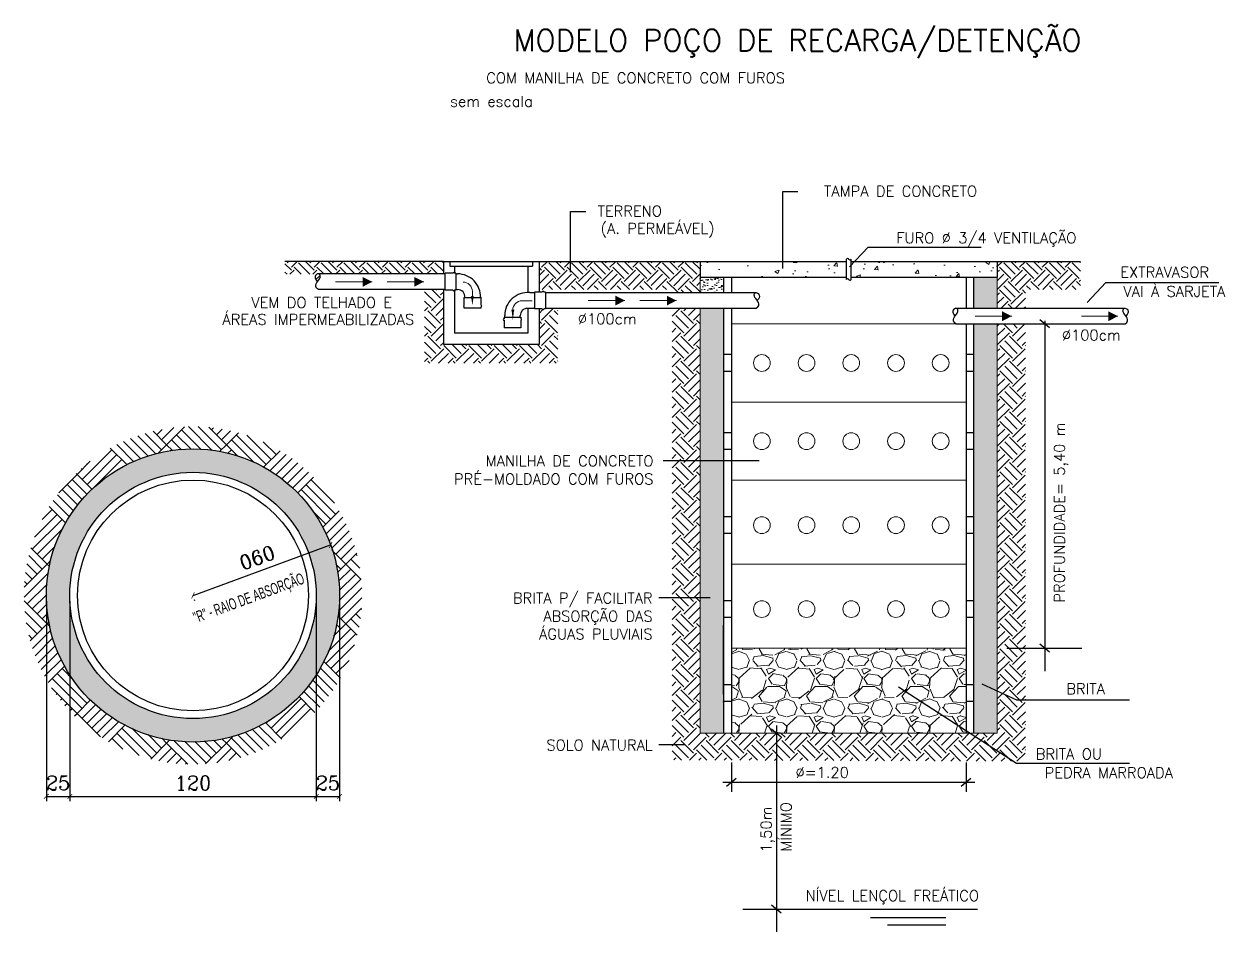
# Model space of a CAD drawing. Header units: millimetres. Extents: x 48 to 88.8, y 52.7 to 82.3.
# Drawn here: x 60.91 to 73.7, y 52.67 to 62.35 of the extents above; entities that cross this region are included whole.
import ezdxf
from ezdxf.enums import TextEntityAlignment as Align

# ---------------------------------------------------------------- set-up
doc = ezdxf.new("R2010")
doc.units = ezdxf.units.MM
doc.header["$LTSCALE"] = 0.5
doc.layers.add('AR-ALV-VIS-6', color=250, linetype='Continuous')
doc.layers.add('linhas finas', color=5, linetype='Continuous')
for name, color, linetype, lineweight in [('hachura', 253, 'Continuous', 13), ('linhas principais', 6, 'Continuous', 30), ('texto', 250, 'Continuous', 18)]:
    doc.layers.add(name, color=color, linetype=linetype, lineweight=lineweight)
doc.styles.add('ARIAL', font='arial.ttf')
doc.styles.add('COMPLEX', font='complex')
doc.styles.add('ROMANS', font='ROMANS.shx')
doc.dimstyles.new('1-50', dxfattribs={"dimtxt": 0.15, "dimasz": 0.05, "dimexe": 0.05, "dimexo": 0.06, "dimgap": 0.0675, "dimtad": 1, "dimdec": 0, "dimlfac": 100, "dimzin": 0, "dimdsep": 46, "dimtxsty": 'COMPLEX', "dimblk": 'ARCHTICK', "dimcen": 0.052, "dimclrd": 256, "dimclre": 256, "dimclrt": 7, "dimazin": 0, "dimtfac": 1, "dimtdec": 0, "dimtix": 1, "dimtofl": 0, "dimtmove": 0, "dimatfit": 1, "dimfxl": 0, "dimtolj": 1, "dimtzin": 0, "dimarcsym": 0})
pattern_1 = [(37.50000000000001, (0.9575275300172308, -17.58875041376965), (-0.002400046943976069, 0.07341198559940136), [0, -0.05791200000000001, 0, -0.06477, 0, -0.0619125]), (7.499999999999999, (0.9575275300172308, -17.58875041376965), (0.0674284924707004, 0.1075237650852531), [0, -0.03124200000000001, 0, -0.05219700000000001, 0, -0.0200025]), (327.5, (0.9106645300172005, -17.58875041376965), (0.1186488555362187, 0.0002155777017818643), [0, -0.01905, 0, -0.06858, 0, -0.089535]), (317.5, (0.9106645300172005, -17.58875041376965), (0.1145334678708446, 0.03343939848858245), [0, -0.009525, 0, -0.044958, 0, -0.051435])]
pattern_2 = [(45, (0.9575275300172308, -17.58875041376965), (1.387778780781446e-17, 0.2424669152688672), [0.17145, -0.17145]), (45, (0.9120649834045054, -17.54328786715681), (1.387778780781446e-17, 0.2424669152688672), [0.17145, -0.17145]), (45, (0.8666024367913252, -17.49782532054386), (1.387778780781446e-17, 0.2424669152688672), [0.17145, -0.17145]), (135, (0.8666024367913252, -17.46751695613526), (-0.2424669152688672, 1.387778780781446e-17), [0.17145, -0.17145]), (135, (0.9120649834045054, -17.42205440952231), (-0.2424669152688672, 1.387778780781446e-17), [0.17145, -0.17145]), (135, (0.9575275300172308, -17.37659186290947), (-0.2424669152688672, 1.387778780781446e-17), [0.17145, -0.17145])]
pattern_3 = [(45, (0.9575275300172308, -17.58875041376965), (0, 0.2694076836320746), [0.1905, -0.1905]), (45, (0.9070135893362732, -17.53823647308869), (0, 0.2694076836320746), [0.1905, -0.1905]), (45, (0.8564996486553156, -17.48772253240762), (0, 0.2694076836320746), [0.1905, -0.1905]), (135, (0.8564996486553156, -17.45404657195369), (-0.2694076836320746, 0), [0.1905, -0.1905]), (135, (0.9070135893362732, -17.40353263127262), (-0.2694076836320746, 0), [0.1905, -0.1905]), (135, (0.9575275300172308, -17.35301869059166), (-0.2694076836320746, 0), [0.1905, -0.1905])]

# ---------------------------------------------------------------- blocks, each defined once
blk = doc.blocks.new('_ArchTick')
at = {"color": 0, "linetype": 'ByBlock', "const_width": 0.15}
blk.add_lwpolyline([(-0.5, -0.5), (0.5, 0.5)], dxfattribs=at)
blk = doc.blocks.new('*D8')
at = {"layer": 'AR-ALV-VIS-6', "lineweight": -2, "ltscale": 2}
for p, q in [((61.14628239768543, 56.19908522205312), (61.14628239768543, 54.06727671859475)), ((61.39628239768543, 56.19908522205312), (61.39628239768543, 54.06727671859475)), ((61.14628239768543, 54.11727671859474), (61.39628239768543, 54.11727671859474))]:
    blk.add_line(p, q, dxfattribs=at)
at = {"layer": 'Defpoints', "color": 0, "ltscale": 2}
for p in [(61.14628239768543, 56.25908522205312), (61.39628239768543, 56.25908522205312), (61.39628239768543, 54.11727671859474)]:
    blk.add_point(p, dxfattribs=at)
at = {"layer": 'AR-ALV-VIS-6', "lineweight": -2, "ltscale": 2, "xscale": 0.05, "yscale": 0.05, "zscale": 0.05, "rotation": 180}
blk.add_blockref('_ArchTick', (61.14628239768543, 54.11727671859474), dxfattribs=at)
at = {"layer": 'AR-ALV-VIS-6', "lineweight": -2, "ltscale": 2, "xscale": 0.05, "yscale": 0.05, "zscale": 0.05}
blk.add_blockref('_ArchTick', (61.39628239768543, 54.11727671859474), dxfattribs=at)
at = {"layer": 'AR-ALV-VIS-6', "color": 7, "ltscale": 2, "insert": (61.27128239768543, 54.25977671859474), "char_height": 0.15, "attachment_point": 5, "style": 'COMPLEX'}
blk.add_mtext('\\A1;{\\C256;25}', dxfattribs=at)
blk = doc.blocks.new('*D9')
at = {"layer": 'AR-ALV-VIS-6', "lineweight": -2, "ltscale": 2}
for p, q in [((61.39628239768543, 56.19908522205312), (61.39628239768543, 54.06727671859475)), ((64.02128239676365, 56.19908522205312), (64.02128239676365, 54.06727671859475)), ((61.39628239768543, 54.11727671859474), (64.02128239676365, 54.11727671859474))]:
    blk.add_line(p, q, dxfattribs=at)
at = {"layer": 'Defpoints', "color": 0, "ltscale": 2}
for p in [(61.39628239768543, 56.25908522205312), (64.02128239676365, 56.25908522205312), (64.02128239676365, 54.11727671859474)]:
    blk.add_point(p, dxfattribs=at)
at = {"layer": 'AR-ALV-VIS-6', "lineweight": -2, "ltscale": 2, "xscale": 0.05, "yscale": 0.05, "zscale": 0.05, "rotation": 180}
blk.add_blockref('_ArchTick', (61.39628239768543, 54.11727671859474), dxfattribs=at)
at = {"layer": 'AR-ALV-VIS-6', "lineweight": -2, "ltscale": 2, "xscale": 0.05, "yscale": 0.05, "zscale": 0.05}
blk.add_blockref('_ArchTick', (64.02128239676365, 54.11727671859474), dxfattribs=at)
at = {"layer": 'AR-ALV-VIS-6', "color": 7, "ltscale": 2, "insert": (62.70878239722454, 54.25977671859474), "char_height": 0.15, "attachment_point": 5, "style": 'COMPLEX'}
blk.add_mtext('\\A1;{\\C256;120}', dxfattribs=at)
blk = doc.blocks.new('*D7')
at = {"layer": 'AR-ALV-VIS-6', "lineweight": -2, "ltscale": 2}
for p, q in [((64.02128239676365, 56.19908522205312), (64.02128239676365, 54.06727671859475)), ((64.27128239676365, 56.19908522205312), (64.27128239676365, 54.06727671859475)), ((64.02128239676365, 54.11727671859474), (64.27128239676365, 54.11727671859474))]:
    blk.add_line(p, q, dxfattribs=at)
at = {"layer": 'Defpoints', "color": 0, "ltscale": 2}
for p in [(64.02128239676365, 56.25908522205312), (64.27128239676365, 56.25908522205312), (64.27128239676365, 54.11727671859474)]:
    blk.add_point(p, dxfattribs=at)
at = {"layer": 'AR-ALV-VIS-6', "lineweight": -2, "ltscale": 2, "xscale": 0.05, "yscale": 0.05, "zscale": 0.05, "rotation": 180}
blk.add_blockref('_ArchTick', (64.02128239676365, 54.11727671859474), dxfattribs=at)
at = {"layer": 'AR-ALV-VIS-6', "lineweight": -2, "ltscale": 2, "xscale": 0.05, "yscale": 0.05, "zscale": 0.05}
blk.add_blockref('_ArchTick', (64.27128239676365, 54.11727671859474), dxfattribs=at)
at = {"layer": 'AR-ALV-VIS-6', "color": 7, "ltscale": 2, "insert": (64.14628239676365, 54.25977671859474), "char_height": 0.15, "attachment_point": 5, "style": 'COMPLEX'}
blk.add_mtext('\\A1;{\\C256;25}', dxfattribs=at)
blk = doc.blocks.new('*D10')
at = {"layer": 'Defpoints', "color": 0}
for p in [(64.17555304132529, 56.79759253506231), (64.17555304132618, 56.79759253505986), (62.70878239722431, 56.25908522205313)]:
    blk.add_point(p, dxfattribs=at)
at = {"layer": 'texto', "lineweight": -2}
for p, q in [((62.70878239722521, 56.25908522205069), (64.17555304132618, 56.79759253505986)), ((64.19623172215094, 56.74126854231223), (64.19278527534756, 56.7506558744348)), ((62.72946107804996, 56.20276122930305), (62.72601463124658, 56.21214856142562))]:
    blk.add_line(p, q, dxfattribs=at)
at = {"layer": 'texto', "lineweight": -2, "xscale": 0.05, "yscale": 0.05, "zscale": 0.05}
for p, rotation in [((64.17555304132618, 56.79759253505986), 20.16010725426711), ((62.70878239722521, 56.25908522205069), 200.1601072542671)]:
    blk.add_blockref('_ArchTick', p, dxfattribs=dict(at, rotation=rotation))
at = {"layer": 'texto', "color": 7, "insert": (63.39305585231477, 56.66210836133671), "char_height": 0.15, "attachment_point": 5, "rotation": 20.16010725426711, "style": 'COMPLEX'}
blk.add_mtext('\\A1;{\\C256;060}', dxfattribs=at)
blk = doc.blocks.new('seta')
at = {"layer": 'hachura'}
blk.add_line((63.81983218375478, 77.31895112346587), (64.20961929681596, 77.31895112346587), dxfattribs=at)
blk.add_solid([(64.1081302744418, 77.37030461437729), (64.20961929681596, 77.31895112346587), (64.1081302744418, 77.26547283872691)], dxfattribs=at)

msp = doc.modelspace()

# ---------------------------------------------------------------- hatches: boundary and pattern name
at = {"layer": 'AR-ALV-VIS-6', "ltscale": 2}
h = msp.add_hatch(dxfattribs=at)
h.set_pattern_fill('AR-PARQ1,_O', color=256, scale=0.0375, angle=45)
h.set_pattern_definition([(135, (-1820.350472779488, 440.657812762742), (-0.6363961030678928, 1e-16), [0.45, -0.45]), (135, (-1820.297439770899, 440.7108457713301), (-0.6363961030678928, 1e-16), [0.45, -0.45]), (135, (-1820.244406762311, 440.7638787799199), (-0.6363961030678928, 1e-16), [0.45, -0.45]), (135, (-1820.191373753722, 440.8169117885084), (-0.6363961030678928, 1e-16), [0.45, -0.45]), (135, (-1820.138340745132, 440.8699447970983), (-0.6363961030678928, 1e-16), [0.45, -0.45]), (135, (-1820.085307736544, 440.9229778056873), (-0.6363961030678928, 1e-16), [0.45, -0.45]), (135, (-1820.032274727954, 440.9760108142753), (-0.6363961030678928, 1e-16), [0.45, -0.45]), (45, (-1820.668670831023, 440.9760108142753), (0.6363961030678928, -1e-16), [0.45, -0.45]), (45, (-1820.721703839612, 441.0290438228652), (0.6363961030678928, -1e-16), [0.45, -0.45]), (45, (-1820.774736848201, 441.0820768314532), (0.6363961030678928, -1e-16), [0.45, -0.45]), (45, (-1820.827769856789, 441.1351098400431), (0.6363961030678928, -1e-16), [0.45, -0.45]), (45, (-1820.880802865378, 441.1881428486311), (0.6363961030678928, -1e-16), [0.45, -0.45]), (45, (-1820.933835873968, 441.241175857221), (0.6363961030678928, -1e-16), [0.45, -0.45]), (45, (-1820.986868882557, 441.294208865809), (0.6363961030678928, -1e-16), [0.45, -0.45])])
h.paths.add_polyline_path([(60.90820304045117, 56.25908522205312, 1), (64.50936175399927, 56.25908522205312, 1)])
h.paths.add_polyline_path([(64.26744470382035, 56.25908522205312, -1), (61.15012009062919, 56.25908522205312, -1)], flags=16)
h.paths.add_polyline_path([(64.02128239676456, 56.25908522205312, -1), (61.39628239768633, 56.25908522205312, -1)], flags=0)
h.paths.add_polyline_path([(63.93925114679094, 56.25908522205312, -1), (61.47831364765814, 56.25908522205312, -1)], flags=0)
h = msp.add_hatch(dxfattribs=at)
h.set_pattern_fill('AR-CONC,_O', color=256, scale=0.015)
h.set_pattern_definition([(49.99999999999999, (-1820.350472779488, 440.657812762742), (0.107589027390113, -0.0094128202473893), [0.01125, -0.12375]), (355, (-1820.350472779488, 440.657812762742), (-0.02081270004195, 0.1128288200550018), [0.009000000000000001, -0.099]), (100.4513999999999, (-1820.341507027488, 440.657028361741), (0.0867764072571033, 0.103415931309143), [0.009561028499999999, -0.1051713167999999]), (46.18419999999998, (-1820.350472779488, 440.6878127627413), (0.1600861572938466, -0.0248278521493527), [0.016875, -0.1856249999999996]), (96.63559999999993, (-1820.337132267739, 440.6857437666911), (0.1401994058323055, 0.1461176806350663), [0.01434154319999999, -0.1577569499999989]), (351.1842000000001, (-1820.350472779488, 440.6878127627413), (0.1401992917700441, 0.1461177901387987), [0.0135, -0.1485000000000001]), (21, (-1820.335472779488, 440.6803127627421), (0.0895360578177693, -0.0603928335998008), [0.01125, -0.12375]), (326, (-1820.335472779488, 440.6803127627421), (0.0364972997882373, 0.108772506757028), [0.009000000000000001, -0.099]), (71.45140000000002, (-1820.328011444539, 440.6752800218422), (0.1260333942872235, 0.0483795745064929), [0.009561028499999985, -0.1051713167999997]), (37.50000000000001, (-1820.350472779488, 440.657812762742), (0.0018239782975936, 0.0499340780746967), [0, -0.0978, 0, -0.1005, 0, -0.099375]), (7.499999999999998, (-1820.350472779488, 440.657812762742), (0.0394604306163223, 0.0591617567823541), [0, -0.0573, 0, -0.09555, 0, -0.037875]), (327.5, (-1820.383922779489, 440.657812762742), (0.0800733654258614, -0.003383230760157), [0, -0.0375, 0, -0.117, 0, -0.15525]), (317.5, (-1820.398922779489, 440.657812762742), (0.08747792540135801, 0.0150157473498477), [0, -0.04875, 0, -0.0777, 0, -0.11025])])
h.paths.add_polyline_path([(61.15012009062919, 56.25908522205312, 1), (64.26744470382035, 56.25908522205312, 1)])
h.paths.add_polyline_path([(64.02128239676456, 56.25908522205312, -1), (61.39628239768633, 56.25908522205312, -1)], flags=16)
h.paths.add_polyline_path([(63.93925114679094, 56.25908522205312, -1), (61.47831364765814, 56.25908522205312, -1)], flags=0)
at = {"layer": 'hachura'}
h = msp.add_hatch(dxfattribs=at)
h.set_pattern_fill('EARTH', color=256, scale=0.027, angle=45)
h.set_pattern_definition(pattern_2)
h.paths.add_polyline_path([(64.04452572049657, 59.68667727665646), (64.05170868834564, 59.68503857733352), (64.05785064989784, 59.68113677300183), (64.06252760215746, 59.67520554879351), (64.0653155430601, 59.66747858984066), (64.06579046961004, 59.65818958034409), (64.06352837974289, 59.64757220590158), (64.05810527069578, 59.63586015024824), (64.04947647041725, 59.62326608881025), (64.03911462830463, 59.6099186558616), (64.03410006181282, 59.60306808619529), (64.02113277147608, 59.6186429560524), (64.01372758866371, 59.63301739379434), (64.01084252222525, 59.64623685976161), (64.0116920525589, 59.65803877081392), (64.01549065983006, 59.66816054287968), (64.02145282490262, 59.67633959188728), (64.02974449393567, 59.68308767516768), (63.68895841256661, 59.68308767516768), (63.68895841256661, 59.82041206571474), (65.37637276398262, 59.82041206571474), (65.37637276398262, 59.68671205270706), (64.04484183234361, 59.68671205270706)])
h = msp.add_hatch(dxfattribs=at)
h.set_pattern_fill('EARTH', color=256, scale=0.027, angle=45)
h.set_pattern_definition(pattern_2)
h.paths.add_polyline_path([(66.3963727639826, 59.82041206571474), (66.3963727639826, 59.52041206571479), (67.81234193412145, 59.52041206571479), (67.81234193412145, 59.48706845228761), (68.11234193412118, 59.48706845228761), (68.11234193412118, 59.82041206571474)])
h = msp.add_hatch(dxfattribs=at)
h.set_pattern_fill('AR-CONC', color=256, scale=0.002381025813447388, style=0)
h.set_pattern_definition([(50.00000000000326, (-239.2113263423043, -251.5795226619838), (0.4337863996938438, -0.03795137411087524), [0.04535854174617272, -0.4989439592079]), (355.0000000000003, (-239.2113263423043, -251.5795226619838), (-0.08391407838689702, 0.4549107985330636), [0.0362868333969382, -0.3991551673663202]), (100.4509999999969, (-239.1751776083792, -251.5826852597556), (0.3498738895591771, 0.4169573540655165), [0.03854880791971318, -0.424036887116845]), (46.18420000000284, (-239.2113263423043, -251.4585665507501), (0.645446193848727, -0.1001038680652471), [0.06803781261925909, -0.7484159388118502]), (96.63560000000167, (-239.1575392072509, -251.4669084745719), (0.5652656104858238, 0.5891266354807811), [0.0578232118795696, -0.6360553306752652]), (351.1840000000015, (-239.2113263423043, -251.4585665507501), (0.565266494674276, 0.5891255925213414), [0.05443025009540729, -0.5987327510494802]), (20.99999999999697, (-239.1508482866874, -251.488805578675), (0.3609989425907543, -0.2434968394139929), [0.04535854174617272, -0.4989439592079]), (325.9999999999936, (-239.1508482866874, -251.488805578675), (0.1471522248191519, 0.4385563018636134), [0.03628683339693806, -0.399155167366319]), (71.45140000000075, (-239.1207652159455, -251.5090969187467), (0.5081501735390219, 0.1950604389333108), [0.03854880791971318, -0.4240368871168452]), (37.50000000000068, (-239.2113263423043, -251.5795226619838), (0.007354044067170662, 0.2013277302140182), [0, -0.394316922913395, 0, -0.4052029729324765, 0, -0.4006671187578593]), (7.49999999999878, (-239.2113263423043, -251.5795226619838), (0.1590993412828823, 0.2385325346479448), [0, -0.2310261726271726, 0, -0.3852452145641594, 0, -0.1527070905454477]), (327.5000000000009, (-239.3461924064858, -251.5795226619838), (0.322844707153024, -0.01364028732518818), [0, -0.1511951391539091, 0, -0.4717288341601963, 0, -0.6259478760971838]), (317.5000000000024, (-239.4066704621027, -251.5795226619838), (0.3526994046049481, 0.06054113149575358), [0, -0.1965536809000818, 0, -0.3132763283268996, 0, -0.4445137091124928])])
h.paths.add_polyline_path([(69.03205905971579, 59.82041206571474), (69.03205905971579, 59.65374025923401), (71.27910626586988, 59.65374025923401), (71.27910626586988, 59.82041206571474)])
h.paths.add_polyline_path([(68.11234193412118, 59.82041206571474), (68.11234193412118, 59.65374025923401), (69.03205905971579, 59.65374025923401), (69.03205905971579, 59.82041206571474)])
h = msp.add_hatch(dxfattribs=at)
h.set_pattern_fill('EARTH', color=256, scale=0.027, angle=45)
h.set_pattern_definition(pattern_2)
h.paths.add_polyline_path([(72.16391023994, 59.82041206571474), (72.16391023994, 59.52041206571479), (71.57910626587007, 59.52041206571479), (71.57910626587007, 59.32039664534121), (71.27910626586988, 59.32039664534121), (71.27910626586988, 59.82041206571474)])
h = msp.add_hatch(dxfattribs=at)
h.set_pattern_fill('AR-SAND', color=256, scale=0.0015, style=0)
h.set_pattern_definition(pattern_1)
h.paths.add_polyline_path([(68.36234964454077, 58.51238992332681), (68.36234964454077, 59.31409719165693), (68.11234193412118, 59.31409719165693), (68.11234193412118, 58.89676593339126), (68.11234193412118, 58.51238992332681)])
h.paths.add_polyline_path([(68.36234964454077, 58.51238992332681), (68.11234193412118, 58.51238992332681), (68.11234193412118, 58.89676593339126), (68.11234193412118, 56.27932010113462), (68.11234193412118, 55.94226842315137), (68.36234964454077, 55.94257240544274)])
h.paths.add_polyline_path([(68.36234964454077, 55.94244173017531), (68.11234193412118, 55.9423990984188), (68.11234193412118, 54.79051191580682), (71.27910626586988, 54.79051191580682), (71.27910626586988, 55.94234583654642), (71.02909855545029, 55.9423032047899), (71.02909855545029, 54.79051191580682), (68.36234964454077, 54.79051191580682)])
h.paths.add_polyline_path([(71.27910626586988, 59.15372483839482), (71.02909855545029, 59.15372483839482), (71.02909855545029, 55.94230320455707), (71.27910626586988, 55.94234583677925)])
h.paths.add_polyline_path([(71.27910626586988, 59.32039664534121), (71.27910626586988, 59.65374025923401), (71.02909855545029, 59.65374025923401), (71.02909855545029, 59.32039664534121)])
h = msp.add_hatch(dxfattribs=at)
h.set_pattern_fill('AR-SAND', color=256, scale=0.0015, style=0)
h.set_pattern_definition(pattern_1)
h.paths.add_polyline_path([(68.36234964454077, 59.65374025923401), (68.11234193412118, 59.65374025923401), (68.11234193412118, 59.48076899860333), (68.36234964454077, 59.48076899860333)])
h = msp.add_hatch(dxfattribs=at)
h.set_pattern_fill('EARTH', color=256, scale=0.03, angle=45)
h.set_pattern_definition(pattern_3)
h.paths.add_polyline_path([(66.59637276398287, 59.32039664534121), (66.46386195927023, 59.32039664534121), (66.46386195927023, 59.31435099474546), (66.44719477857514, 59.31435099474546, -1), (66.43052759788095, 59.31435099474546), (66.3963727639826, 59.31435099474546), (66.3963727639826, 58.9347119366333), (65.9281595521871, 58.9347119366333), (65.98039303744243, 58.73471193663325), (66.59637276398287, 58.73471193663325)])
h.paths.add_polyline_path([(65.9281595521871, 58.9347119366333), (65.37637276398262, 58.9347119366333), (65.37637276398262, 59.52004024576066), (65.1763727639828, 59.52004024576066), (65.1763727639828, 58.73471193663325), (65.98039303744243, 58.73471193663325)])
h = msp.add_hatch(dxfattribs=at)
h.set_pattern_fill('EARTH', color=256, scale=0.03, angle=45)
h.set_pattern_definition(pattern_3)
h.paths.add_polyline_path([(67.81340158164592, 59.32861637386744), (67.81340158164592, 54.5050310980176), (71.57910626587007, 54.49051191580687), (71.57910626587007, 59.15372483839482), (71.27910626586988, 59.15372483839482), (71.27910626586988, 54.79051191580682), (68.11234193412118, 54.79051191580682), (68.11234193412118, 59.31409719165693)])
h = msp.add_hatch(dxfattribs=at)
h.set_pattern_fill('GRAVEL', color=256, scale=0.02)
h.set_pattern_definition([(228.0127875, (1.323287530017367, -17.08075041376973), (-4.064000000319162, -4.571999999716357), [0.068344288, -6.766096727913]), (184.969741, (1.277567530017294, -17.13155041376971), (6.095999997588101, 0.5080000289395847), [0.1172809439999999, -11.61080977870479]), (132.5104471, (1.160727530017155, -17.14171041376964), (5.080000002145498, -5.587999998049192), [0.08269630400000001, -8.186944558819999]), (267.273689, (0.962607530017138, -17.2687104137697), (0.508000001063945, 10.15999999994663), [0.1068009039999999, -10.57328748514759]), (292.83365418, (0.9575275300172308, -17.37539041376969), (-2.540000000212682, 6.095999999911092), [0.1047267399999999, -10.36796154906879]), (357.2736889999999, (0.9981675300173976, -17.47191041376974), (-10.15999999994663, 0.5080000010639456), [0.1068009039999999, -10.57328748514759]), (37.69424047, (1.104847530017267, -17.47699041376965), (-6.603999999707179, -5.080000000380083), [0.141238732, -13.9826230628494]), (72.25532837, (1.216607530017043, -17.39063041376964), (3.556000000955858, 11.17599999969577), [0.133343904, -13.201051320381]), (121.42956562, (1.25724753001721, -17.26363041376968), (-4.064000000576624, 6.603999999645204), [0.1071626, -10.6091091397424]), (175.2363583, (1.201367530017322, -17.17219041376965), (5.587999999919905, -0.5080000008778512), [0.1223426559999999, -5.994787389999994]), (222.3974378, (1.079447530017276, -17.16203041376972), (-6.095999999804932, -5.588000000212799), [0.158215584, -15.6633545024354]), (138.81407483, (1.465527530017042, -17.27379041376972), (-3.555999999786702, 3.048000000247836), [0.05400090799999999, -5.3461131648688]), (171.4692344, (1.42488753001733, -17.23823041376969), (6.604000000177932, -1.015999998847469), [0.102736396, -10.170927799408]), (225, (1.323287530017367, -17.22299041376974), (-7.105427357601002e-17, -0.5080000000000479), [0.071841868, -0.6465786216856]), (203.19859051, (1.287727530017108, -17.16203041376972), (2.540000000069218, 1.015999999821867), [0.03868826399999995, -3.830124473778796]), (291.80140949, (1.252167530017303, -17.17727041376967), (-0.5080000001062992, 1.523999999964574), [0.054713124, -2.680950598]), (30.96375653, (1.272487530017386, -17.22807041376965), (1.524000000037277, 1.015999999944225), [0.08886393199999991, -2.873259630581997]), (161.56505118, (1.348687530017358, -17.18235041376969), (1.016000000026517, -0.5079999999467507), [0.064257428, -1.5421796233656]), (16.389540334, (0.9575275300172308, -17.17727041376967), (5.080000000000029, 1.524000000000049), [0.09001760000000002, -8.911765334507802]), (70.34617594, (1.043887530017017, -17.15187041376968), (-2.032000000185863, -5.587999999934082), [0.075519788, -7.476443135639999]), (293.19859051, (1.348687530017358, -17.08075041376973), (-1.015999999822653, 2.540000000071057), [0.0773760199999999, -3.791436717778796]), (343.6104596700001, (1.379167530017256, -17.15187041376968), (-5.080000000106458, 1.523999999644572), [0.09001759999999992, -8.911765334507988]), (339.44395478, (0.9575275300172308, -17.49223041376971), (-2.539999999999973, 1.016000000000042), [0.08680703999999989, -4.253546862621195]), (294.7751406, (1.03880753001711, -17.52271041376972), (-2.540000003023386, 5.587999998625452), [0.07273442399999999, -7.200718676144001]), (66.80140949, (1.353767530017265, -17.58875041376965), (1.01599999984046, 2.540000000063861), [0.07737602, -3.7914367177788]), (17.35402464, (1.384247530017163, -17.5176304137697), (-6.603999999868604, -2.032000000426493), [0.08515654800000003, -8.43047519604]), (69.44395478, (1.104847530017267, -17.58875041376965), (-1.016000000017692, -2.539999999992927), [0.04340351999999999, -4.296950382621201]), (101.309932474, (1.323287530017367, -17.58875041376965), (-0.5080000000000799, 2.032000000000074), [0.02590292, -2.5643989929052]), (165.963756532, (1.318207530017006, -17.56335041376966), (1.523999999999903, -0.507999999999973), [0.10472674, -1.9898109178138]), (186.00900596, (1.216607530017043, -17.53795041376967), (5.079999999973074, 0.5080000002658707), [0.0970533999999999, -9.608272972667388]), (303.69006753, (1.272487530017386, -17.27379041376972), (-0.5080000000705938, 1.01599999996474), [0.073264776, -1.758355271936]), (353.15722659, (1.313127530017098, -17.33475041376975), (8.636000000053137, -1.015999999547879), [0.127911352, -12.6632018130062]), (60.9453959, (1.440127530017051, -17.3499904137697), (-2.032000000055937, -3.555999999968051), [0.052301648, -5.177878463622]), (90, (1.465527530017042, -17.30427041376974), (-0.508, 0.508), [0.03048, -0.4775199999999999]), (120.25643716, (1.206447530017229, -17.52271041376972), (2.031999999751433, -3.556000000141959), [0.070573392, -6.98678815464]), (48.01278749999999, (1.170887530017424, -17.4617504137697), (4.064000000335068, 4.571999999702041), [0.136688576, -6.697752439913]), (0, (1.262327530017117, -17.36015041376974), (0.508, 0.508), [0.13208, -0.37592]), (325.3048465, (1.394407530017432, -17.36015041376974), (5.080000001924306, -3.555999997250916), [0.080321912, -7.951863344828]), (254.0546040999999, (1.460447530017134, -17.4058704137697), (-0.5079999999645114, -2.032000000008949), [0.07396581599999999, -3.6243300077544]), (207.64597536, (1.440127530017051, -17.47699041376965), (-9.65200000035467, -5.079999999326151), [0.1204290199999999, -11.92249288458759]), (175.42607874, (1.333447530017182, -17.53287041376965), (-6.603999999999766, 0.5079999999998956), [0.127405892, -12.613169291248])])
h.paths.add_polyline_path([(70.94576265197709, 55.69682475027829), (68.44568554801397, 55.69682475027829), (68.44568554801397, 54.79051191580682), (70.94576265197709, 54.79051191580682)])

# ---------------------------------------------------------------- linework, layer by layer
for p, q in [((68.99273073109141, 59.74578561114853), (68.99273073109141, 60.56542288540421)), ((68.99273073109141, 60.56542288540421), (69.15413715335815, 60.56542288540421)), ((66.73220825060032, 59.70377506204348), (66.73220825060032, 60.35317499384458)), ((66.73220825060032, 60.35317499384458), (66.89361467286706, 60.35317499384458)), ((69.70393009814468, 59.76131788910796), (69.90339804559115, 59.97186172357814)), ((69.90339804559115, 59.97186172357814), (71.10749759312064, 59.97186172357814)), ((72.23562753738914, 59.38354558889349), (72.4350954848356, 59.59408942336366)), ((72.4350954848356, 59.59408942336366), (73.63919503236555, 59.59408942336366)), ((71.83657717850572, 59.11106145486436), (71.73352399474523, 59.19638822192527)), ((71.78505058662547, 59.18614551622235), (71.78505058662547, 55.4533806865439)), ((68.74082549192197, 57.69541948206128), (67.71820789576039, 57.69541948206128)), ((68.21853895346165, 56.23322051815702), (67.67360382969953, 56.23322051815702)), ((71.3791062658698, 55.69682475027829), (72.18038935569992, 55.69682475027829)), ((71.83657717850572, 55.65416136674784), (71.73352399474523, 55.73948813380874)), ((70.22549712236976, 55.28661461044234), (71.48494353547456, 54.47008711199495)), ((71.11418720467516, 55.31663240176893), (71.48494353547456, 55.14678412100815)), ((71.48494353547456, 55.14678412100815), (72.6890430830045, 55.14678412100815)), ((68.97711751363893, 54.74784853227637), (68.87406432987844, 54.83317529933728)), ((68.92559092175868, 54.87113862960185), (68.92559092175868, 52.67148268981267)), ((67.94607139158059, 54.66556178747108), (67.67360382969953, 54.66556178747108)), ((68.44568554801397, 54.47824429757642), (68.44568554801397, 54.16597667934601)), ((70.94576265197709, 54.47824429757642), (70.94576265197709, 54.16597667934601)), ((71.48494353547456, 54.47008711199495), (72.6890430830045, 54.47008711199495)), ((68.35248231544263, 54.26889437824033), (71.03896588454889, 54.26889437824033)), ((68.39415895613372, 54.22623099470987), (68.49721213989422, 54.31155776177078)), ((70.89423606009684, 54.22623099470987), (70.99728924385734, 54.31155776177078)), ((68.97711751363893, 52.87200439134116), (68.87406432987844, 52.95733115840206))]:
    msp.add_line(p, q)
msp.add_lwpolyline([(68.36234964454077, 55.20719143317282), (68.36234964454077, 55.94244173017531)])
msp.add_point((68.36234964454077, 55.12385552969962))
at = {"layer": 'AR-ALV-VIS-6', "ltscale": 2}
for radius in [1.562499999538994, 1.312499999538995, 1.230468749566935]:
    msp.add_circle((62.70878239722431, 56.25908522205312), radius, dxfattribs=at)
at = {"layer": 'hachura'}
for p, q in [((71.27910626586988, 59.32039664534121), (71.27910626586988, 59.82041206571474)), ((68.11234193412118, 59.65374025900118), (68.11234193412118, 59.48706845228761)), ((65.68537210191842, 59.50086605909481), (65.68537210191842, 59.44701408955469)), ((66.215903350229, 59.40001072825324), (66.32360728930924, 59.40001072825324)), ((66.13013415931034, 59.30049431647566), (66.10253857316691, 59.30039317274858)), ((68.44568554801397, 59.15372483839482), (70.94576265197709, 59.15372483839482)), ((71.27910626586988, 54.79051191580682), (71.27910626586988, 59.15372483839482)), ((68.44568554801397, 58.32036580366283), (70.94576265197709, 58.32036580366283)), ((68.44568554801397, 57.48700676893085), (70.94576265197709, 57.48700676893085)), ((68.44568554801397, 56.59191575960457), (70.94576265197709, 56.59191575960457)), ((68.44568554801397, 55.69682475027829), (70.94576265197709, 55.69682475027829))]:
    msp.add_line(p, q, dxfattribs=at)
msp.add_lwpolyline([(68.11234193412118, 59.31409719165693), (68.11234193412118, 54.79051191580682), (71.27910626586988, 54.79051191580682)], dxfattribs=at)
for centre, radius in [((68.77043545176737, 58.73704532102882), 0.08928846800429824), ((69.24664061447136, 58.73704532102882), 0.08928846800429824), ((69.72284577717535, 58.73704532102882), 0.08928846800429824), ((70.19905093987934, 58.73704532102882), 0.0892884680042414), ((70.67525610258333, 58.73704532102882), 0.08928846800426982), ((68.77043545176737, 57.90368628629684), 0.08928846800429824), ((69.24664061447136, 57.90368628629684), 0.08928846800429824), ((69.72284577717535, 57.90368628629684), 0.08928846800429824), ((70.19905093987934, 57.90368628629684), 0.0892884680042414), ((70.67525610258333, 57.90368628629684), 0.08928846800426982), ((68.77043545176737, 57.00859527697056), 0.08928846800429824), ((69.24664061447136, 57.00859527697056), 0.08928846800429824), ((69.72284577717535, 57.00859527697056), 0.08928846800429824), ((70.19905093987934, 57.00859527697056), 0.0892884680042414), ((70.67525610258333, 57.00859527697056), 0.08928846800426982), ((68.77043545176737, 56.11350426764428), 0.08928846800429824), ((69.24664061447136, 56.11350426764428), 0.08928846800429824), ((69.72284577717535, 56.11350426764428), 0.08928846800429824), ((70.19905093987934, 56.11350426764428), 0.0892884680042414), ((70.67525610258333, 56.11350426764428), 0.08928846800426982)]:
    msp.add_circle(centre, radius, dxfattribs=at)
for centre, start, end in [((65.58580511839371, 59.50086605909481), 0, 90), ((66.215903350229, 59.30044374472853), 90, 180)]:
    msp.add_arc(centre, 0.0995669837032267, start, end, dxfattribs=at)
for points in [[(65.6715743088467, 59.45061312883748), (65.68574407774265, 59.34917535993858), (65.69916989499013, 59.45071427256456)], [(66.10253857316691, 59.30039317274858), (66.11670834206286, 59.19895540384967), (66.13013415931034, 59.30049431647566)]]:
    msp.add_solid(points, dxfattribs=at)
at = {"layer": 'linhas finas'}
for p, q in [((69.6707240999959, 59.62874025923414), (69.6707240999959, 59.84541206571483)), ((69.72072409999562, 59.62874025923414), (69.72072409999562, 59.84541206571483))]:
    msp.add_line(p, q, dxfattribs=at)
for points in [[(69.6707240999959, 59.84541206571483), (69.68372821137707, 59.85495428982548), (69.70610196029709, 59.83528056561644), (69.72072409999562, 59.84541206571483)], [(69.6707240999959, 59.62874025923414), (69.68372821137707, 59.63828248334456), (69.70610196029709, 59.61860875913575), (69.72072409999562, 59.62874025923414)]]:
    msp.add_spline(points, degree=3, dxfattribs=at)
at = {"layer": 'linhas principais'}
for p, q in [((65.37637276398262, 59.82041206571474), (63.68895841256661, 59.82041206571474)), ((65.37637276398262, 59.82041206571474), (65.37637276398262, 59.68671205270706)), ((65.37637276398262, 59.82041206571474), (65.44637276398278, 59.82041206571474)), ((65.44637276398278, 59.82041206571474), (65.44637276398278, 59.77041206571479)), ((65.44637276398278, 59.82041206571474), (66.32637276398289, 59.82041206571474)), ((65.44637276398278, 59.77041206571479), (66.32637276398289, 59.77041206571479)), ((65.49637276398296, 59.77041206571479), (65.49637276398296, 59.69307480600863)), ((66.2763727639827, 59.77041206571479), (66.2763727639827, 59.48796413268595)), ((66.32637276398289, 59.82041206571474), (66.32637276398289, 59.77041206571479)), ((66.32637276398289, 59.82041206571474), (66.3963727639826, 59.82041206571474)), ((66.3963727639826, 59.82041206571474), (68.11234193412118, 59.82041206571474)), ((66.3963727639826, 59.82041206571474), (66.3963727639826, 59.49302317176406)), ((68.11234193412118, 59.82041206571474), (69.6707240999959, 59.82041206571474)), ((69.72072409999562, 59.82041206571474), (71.27910626586988, 59.82041206571474)), ((71.27910626586988, 59.82041206571474), (72.16391023994, 59.82041206571474)), ((71.27910626586988, 59.82041206571474), (71.27910626586988, 59.65374025923401)), ((64.04452572049657, 59.68667727665646), (64.04452572049657, 59.68864913032152)), ((65.3963727639826, 59.68671205270706), (64.04452572049657, 59.68671205270706)), ((65.3963727639826, 59.5144026287572), (65.3963727639826, 59.69307480600863)), ((65.47737526202816, 59.69307480600863), (65.3963727639826, 59.69307480600863)), ((65.47737526202862, 59.69307480600863), (65.3963727639826, 59.69307480600863)), ((65.51070962341744, 59.69307480600863), (65.4940424427228, 59.69307480600863)), ((65.51070962341744, 59.69307480600863), (65.4940424427228, 59.69307480600863)), ((65.51070962341744, 59.69307480600863), (65.51070962341744, 59.5144026287572)), ((65.51070962341744, 59.68707462062329), (65.52837683500964, 59.68707462062329)), ((68.11234193412118, 59.65374025923401), (69.6707240999959, 59.65374025923401)), ((68.44568554801397, 59.65374025923401), (68.44568554801397, 59.48706845228761)), ((69.72072409999562, 59.65374025923401), (71.27910626586988, 59.65374025923401)), ((70.94576265197709, 59.65374025923401), (70.94576265197709, 59.32039664534121)), ((65.3963727639826, 59.52004024576066), (64.04426057668486, 59.52004024576066)), ((65.37637276398262, 59.52004024576066), (65.37637276398262, 58.9347119366333)), ((65.47737526202816, 59.5144026287572), (65.3963727639826, 59.5144026287572)), ((65.51070962341744, 59.5144026287572), (65.4940424427228, 59.5144026287572)), ((65.49637276398296, 59.5144026287572), (65.49637276398296, 59.05471193663319)), ((65.51070962341744, 59.52040281367689), (65.52837683500964, 59.52040281367689)), ((65.59971236841064, 59.43473350524172), (65.60406258663404, 59.43908372369796)), ((65.59971236841064, 59.35373100673049), (65.59971236841064, 59.43473350524172)), ((65.59971236841064, 59.43473350524172), (65.77838454542923, 59.43473350524172)), ((65.77838454542923, 59.43473350524172), (65.77403432720583, 59.43908372369796)), ((65.77838454542923, 59.35373100673049), (65.77838454542923, 59.43473350524172)), ((66.29637276398269, 59.48706845228761), (66.34190577704119, 59.48706845228761)), ((66.34952509936973, 59.49302317176406), (66.34517488091349, 59.48867295354065)), ((66.43052759788095, 59.49302317176406), (66.34952509936973, 59.49302317176406)), ((66.34952509936973, 59.31435099474546), (66.34952509936973, 59.49302317176406)), ((66.46386195927023, 59.49302317176406), (66.4471947785756, 59.49302317176406)), ((66.46386195927023, 59.49302317176406), (66.46386195927023, 59.31435099474546)), ((66.46386195927023, 59.48706845228761), (68.70959027300849, 59.48706845228761)), ((68.70959027300849, 59.48703367623701), (68.70959027300849, 59.48900552990229)), ((65.59971236841064, 59.32039664534121), (65.59971236841064, 59.33706382603585)), ((65.77838454542923, 59.32039664534121), (65.59971236841064, 59.32039664534121)), ((65.77838454542923, 59.32039664534121), (65.77838454542923, 59.33706382603585)), ((66.26686423652116, 59.32039664534121), (66.34119150902286, 59.32039664534121)), ((66.2763727639827, 59.32039664534121), (66.2763727639827, 59.05471193663319)), ((66.34952509936973, 59.31435099474546), (66.34517392362302, 59.31870217025911)), ((66.43052759788095, 59.31435099474546), (66.34952509936973, 59.31435099474546)), ((66.3963727639826, 59.31435099474546), (66.3963727639826, 58.9347119366333)), ((66.46386195927023, 59.31435099474546), (66.4471947785756, 59.31435099474546)), ((66.46386195927023, 59.32039664534121), (68.70985541682019, 59.32039664534121)), ((68.44568554801397, 59.32039664534121), (68.44568554801397, 55.84070966201246)), ((70.83843422291746, 59.32039664534121), (72.63927933294379, 59.32039664534121)), ((72.63927933294379, 59.32036186929061), (72.63927933294379, 59.3223337229559)), ((66.02369460331518, 59.22534824975227), (66.2023667805666, 59.22534824975227)), ((66.02369460331518, 59.22534824975227), (66.02369460331518, 59.20868106905763)), ((66.02369460331518, 59.19201388836299), (66.02369460331518, 59.11101139031742)), ((66.02969478870052, 59.22534824975227), (66.02969478870052, 59.24301546134446)), ((66.19636659564692, 59.22534824975227), (66.19636659564692, 59.24301546134446)), ((66.2023667805666, 59.22534824975227), (66.2023667805666, 59.20868106905763)), ((66.2023667805666, 59.19201388836299), (66.2023667805666, 59.11101139031742)), ((70.83843422291746, 59.15372483839482), (72.63954447675549, 59.15372483839482)), ((70.94576265197709, 59.15372483839482), (70.94576265197709, 55.84070966201246)), ((71.52059717622531, 59.15372483839482), (72.32188026605543, 59.15372483839482)), ((66.2763727639827, 59.05471193663319), (65.49637276398296, 59.05471193663319)), ((66.2023667805666, 59.11101139031742), (66.02369460331518, 59.11101139031742)), ((66.3963727639826, 58.9347119366333), (65.37637276398262, 58.9347119366333)), ((68.44568554801397, 58.82592153020013), (68.36234964454077, 58.82592153020013)), ((71.02909855545029, 58.82592153020013), (70.94576265197709, 58.82592153020013)), ((68.44568554801397, 58.64734459418613), (68.36234964454077, 58.64734459418613)), ((71.02909855545029, 58.64734459418613), (70.94576265197709, 58.64734459418613)), ((68.44568554801397, 57.99256249546814), (68.36234964454077, 57.99256249546814)), ((71.02909855545029, 57.99256249546814), (70.94576265197709, 57.99256249546814)), ((68.44568554801397, 57.81398555945415), (68.36234964454077, 57.81398555945415)), ((71.02909855545029, 57.81398555945415), (70.94576265197709, 57.81398555945415)), ((68.44568554801397, 57.09747148614186), (68.36234964454077, 57.09747148614186)), ((71.02909855545029, 57.09747148614186), (70.94576265197709, 57.09747148614186)), ((68.44568554801397, 56.91889455012787), (68.36234964454077, 56.91889455012787)), ((71.02909855545029, 56.91889455012787), (70.94576265197709, 56.91889455012787)), ((68.44568554801397, 56.20238047681558), (68.36234964454077, 56.20238047681558)), ((71.02909855545029, 56.20238047681558), (70.94576265197709, 56.20238047681558)), ((68.44568554801397, 56.02380354080159), (68.36234964454077, 56.02380354080159)), ((68.36234964454077, 55.94244173017531), (68.36234964454077, 54.79051191580682)), ((68.44568554801397, 55.94246232730537), (68.44568554801397, 54.79051191580682)), ((71.02909855545029, 56.02380354080159), (70.94576265197709, 56.02380354080159)), ((70.94576265197709, 55.94236541480958), (70.94576265197709, 54.79051191580682)), ((68.44568554801397, 55.3072894674893), (68.36234964454077, 55.3072894674893)), ((71.02909855545029, 55.3072894674893), (70.94576265197709, 55.3072894674893)), ((68.44568554801397, 55.12871253147531), (68.36234964454077, 55.12871253147531)), ((71.02909855545029, 55.12871253147531), (70.94576265197709, 55.12871253147531))]:
    msp.add_line(p, q, dxfattribs=at)
for points in [[(68.11234193412118, 59.82041206571474), (68.11234193412118, 59.65374025923401)], [(64.04426057668486, 59.52004024576066), (64.02612909031184, 59.53564778765334), (64.01737644182602, 59.55114770637496), (64.01615065135145, 59.5664323768918), (64.02059973901221, 59.58139417556716), (64.0288717244667, 59.59592547690166), (64.03911462830463, 59.6099186558616), (64.04947647041725, 59.62326608881025), (64.05810527069578, 59.63586015024824), (64.06352837974289, 59.64757220590158), (64.06579046961004, 59.65818958034409), (64.0653155430601, 59.66747858984066), (64.06252760215746, 59.67520554879351), (64.05785064989784, 59.68113677300183), (64.05170868834564, 59.68503857733352), (64.04452572049657, 59.68667727665646), (64.03672574818218, 59.68581918723552), (64.02879302747631, 59.68231333469642), (64.02145282490262, 59.67633959188728), (64.01549065983006, 59.66816054287968), (64.0116920525589, 59.65803877081392), (64.01084252222525, 59.64623685976161), (64.01372758866371, 59.63301739379434), (64.02113277147608, 59.6186429560524), (64.03384359049694, 59.60337613107307)], [(68.36234964454077, 59.65374025923401), (68.36234964454077, 59.48706845228761)], [(71.02909855545029, 59.32039664534121), (71.02909855545029, 59.65374025923401)], [(68.70985541682019, 59.32039664534121), (68.72798690319321, 59.33600418723389), (68.73673955167904, 59.35150410595551), (68.7379653421536, 59.36678877647235), (68.73351625449284, 59.38175057514771), (68.72524426903836, 59.39628187648221), (68.71500136520042, 59.41027505544215), (68.7046395230878, 59.4236224883908), (68.69601072280928, 59.43621654982879), (68.69058761376216, 59.44792860548213), (68.68832552389502, 59.45854597992464), (68.68880045044496, 59.46783498942121), (68.6915883913476, 59.47556194837406), (68.69626534360721, 59.48149317258238), (68.70240730515941, 59.48539497691407), (68.70959027300849, 59.48703367623701), (68.71739024532287, 59.48617558681607), (68.72532296602874, 59.48266973427697), (68.73266316860243, 59.47669599146783), (68.73862533367499, 59.46851694246023), (68.74242394094615, 59.45839517039447), (68.7432734712798, 59.44659325934216), (68.74038840484134, 59.43337379337489), (68.73298322202898, 59.41899935563296), (68.72027240300811, 59.40373253065362)], [(68.36234964454077, 59.32039664534121), (68.36234964454077, 55.60969822050273)], [(70.83843422291746, 59.15372483839482), (70.82030273654443, 59.16933238028749), (70.81155008805861, 59.18483229900911), (70.81032429758405, 59.20011696952596), (70.8147733852448, 59.21507876820132), (70.82304537069929, 59.22961006953582), (70.83328827453722, 59.24360324849575), (70.84365011664984, 59.2569506814444), (70.85227891692837, 59.2695447428824), (70.85770202597548, 59.28125679853573), (70.85996411584263, 59.29187417297825), (70.85948918929269, 59.30116318247482), (70.85670124839005, 59.30889014142766), (70.85202429613044, 59.31482136563599), (70.84588233457823, 59.31872316996768), (70.83869936672916, 59.32036186929061), (70.83089939441477, 59.31950377986967), (70.8229666737089, 59.31599792733058), (70.81562647113522, 59.31002418452143), (70.80966430606266, 59.30184513551384), (70.8058656987915, 59.29172336344808), (70.80501616845784, 59.27992145239576), (70.8079012348963, 59.26670198642849), (70.81530641770867, 59.25232754868656), (70.82801723672954, 59.23706072370722)], [(72.63954447675549, 59.15372483839482), (72.65767596312851, 59.16933238028749), (72.66642861161434, 59.18483229900911), (72.6676544020889, 59.20011696952596), (72.66320531442814, 59.21507876820132), (72.65493332897366, 59.22961006953582), (72.64469042513572, 59.24360324849575), (72.6343285830231, 59.2569506814444), (72.62569978274458, 59.2695447428824), (72.62027667369746, 59.28125679853573), (72.61801458383032, 59.29187417297825), (72.61848951038026, 59.30116318247482), (72.6212774512829, 59.30889014142766), (72.62595440354251, 59.31482136563599), (72.63209636509471, 59.31872316996768), (72.63927933294379, 59.32036186929061), (72.64707930525817, 59.31950377986967), (72.65501202596404, 59.31599792733058), (72.66235222853773, 59.31002418452143), (72.66831439361029, 59.30184513551384), (72.67211300088145, 59.29172336344808), (72.6729625312151, 59.27992145239576), (72.67007746477664, 59.26670198642849), (72.66267228196428, 59.25232754868656), (72.64996146294341, 59.23706072370722)], [(71.02909855545029, 54.79051191580682), (71.02909855545029, 59.15372483839482)], [(68.5678009918566, 52.91466777487161), (71.06787809581972, 52.91466777487161)], [(69.92611592477768, 52.82430105883198), (70.73065044262565, 52.82430105883198)], [(70.10827465835571, 52.74845983209487), (70.73065044262565, 52.74845983209487)]]:
    msp.add_lwpolyline(points, dxfattribs=at)
for centre, radius, start, end in [((65.48570885237548, 59.69307480600863), 0.008333590347064046, 0, 180), ((65.52837683500964, 59.44306709558904), 0.2440075253620932, 358.0427963138482, 90), ((65.48570885237548, 59.5144026287572), 0.008333590347092468, 180, 0), ((65.52837683500964, 59.44306709558904), 0.0773357184207839, 353.8138740684454, 90), ((65.60007921474296, 59.44306709558904), 0.00563333871498949, 315.0000000000092, 0), ((65.7780176990969, 59.44306709558904), 0.00563333871498949, 180, 224.9999999999908), ((66.27538965377387, 59.24227010358285), 0.245695995984111, 85.1008158612067, 179.826183901351), ((66.34119150902241, 59.49265632543173), 0.00563333871498949, 270, 315.0000000000092), ((66.43886118822827, 59.49302317176406), 0.008333590347064046, 0, 180), ((65.59971236841064, 59.34539741638317), 0.008333590347064046, 90, 270), ((65.77838454542923, 59.34539741638317), 0.008333590347064046, 270, 90), ((66.27445007030208, 59.24268181075521), 0.07808418782891632, 95.57504503165771, 179.7551766969751), ((66.3410137394854, 59.3144519098283), 0.005947392901822285, 45.58553765129106, 88.28715512547862), ((66.43886118822827, 59.31435099474546), 0.008333590347064046, 180, 0), ((66.02369460331518, 59.20034747871031), 0.008333590347064046, 90, 270), ((66.2023667805666, 59.20034747871031), 0.008333590347092468, 270, 90)]:
    msp.add_arc(centre, radius, start, end, dxfattribs=at)

# ---------------------------------------------------------------- block references
at = {"layer": 'hachura'}
for p in [(0.4087107836290471, -17.71608767347576), (0.9575275300172308, -17.71608767347576), (3.101012871908623, -17.9157312738951), (3.649829618296351, -17.9157312738951), (7.222462658244311, -18.08240308084149), (8.354886379740108, -18.08240308084149)]:
    msp.add_blockref('seta', p, dxfattribs=at)

# ---------------------------------------------------------------- texts
at = {"layer": 'AR-ALV-VIS-6', "ltscale": 2, "style": 'ARIAL', "width": 0.6}
msp.add_text('"R" - RAIO DE ABSORÇÃO', height=0.12, rotation=20.16010725426726, dxfattribs=at).set_placement((62.73831487068817, 55.96216840795599))
at = {"layer": 'texto', "style": 'ROMANS'}
for s, height, p in [('MODELO POÇO DE RECARGA/DETENÇÃO', 0.2285784781709518, (72.17672110385418, 62.06229470783736)), ('COM MANILHA DE CONCRETO COM FUROS', 0.1142892390854759, (69.01669458834029, 61.71898123157538)), ('sem escala', 0.1142892390854759, (66.32999342734281, 61.46898123157538)), ('TAMPA DE CONCRETO', 0.1142892390854759, (71.06301568436136, 60.51149793262251)), ('TERRENO', 0.1142892390854759, (67.70508154888292, 60.29925004106266)), ('(A. PERMEÁVEL)', 0.1142892390854759, (68.26628812321322, 60.11412451621035)), ('FURO %%C 3/4 VENTILAÇÃO', 0.1142892390854759, (72.12159614660375, 60.01331797489737)), ('EXTRAVASOR ', 0.1142892390854759, (73.61369390176249, 59.64769304799423)), ('VAI À SARJETA', 0.1142892390854759, (73.7096735450419, 59.44229709438795)), ('VEM DO TELHADO E', 0.1142892390854751, (64.82959398798728, 59.3242160104572)), ('ÁREAS IMPERMEABILIZADAS', 0.1142892390854751, (65.06577918860656, 59.14385952645906)), ('%%C100cm', 0.1142892390854759, (67.43587771624205, 59.15053128260373)), ('%%C100cm', 0.1142892390854759, (72.59366912988669, 58.97797994693754)), ('MANILHA DE CONCRETO', 0.1142892390854751, (67.61509506055616, 57.63591357470826)), ('PRÉ-MOLDADO COM FUROS', 0.1142892390854751, (67.61509506055616, 57.44316386581735)), ('BRITA P/ FACILITAR', 0.1142892390854751, (67.60627971962556, 56.17371461033834)), ('ABSORÇÃO DAS', 0.1142892390854761, (67.60627971962556, 55.98096490191309)), ('ÁGUAS PLUVIAIS', 0.1142892390854751, (67.60627971962556, 55.79018425155444)), ('BRITA', 0.1142892390854759, (72.42462630831922, 55.20644471425097)), ('SOLO NATURAL', 0.1142892390854751, (67.60627971962556, 54.60605587965241)), ('BRITA OU', 0.1142892390854751, (72.39398068963744, 54.51175084258906)), ('%%C=1.20', 0.1142892390854751, (69.69672738328843, 54.31575020189469)), ('PEDRA MARROADA', 0.1142892390854751, (73.15032481717488, 54.31175084258901)), ('NÍVEL LENÇOL FREÁTICO', 0.1142892390854751, (71.08384671318125, 53.00165909400933))]:
    msp.add_text(s, height=height, dxfattribs=at).set_placement(p, align=Align.RIGHT)
for s, height, p in [('PROFUNDIDADE= 5,40 m ', 0.1142892390854759, (71.99826624621853, 58.18110808580453)), ('MÍNIMO', 0.1142892390854751, (69.08492324608194, 54.05606178532511)), ('1,50m', 0.1142892390854751, (68.87329583898607, 54.00726214916821))]:
    msp.add_text(s, height=height, rotation=90, dxfattribs=at).set_placement(p, align=Align.RIGHT)

# ---------------------------------------------------------------- dimensions: what is measured, and where the dimension line sits
at = {"layer": 'AR-ALV-VIS-6', "ltscale": 2}
for base, p1, p2, override, picture, middle in [((61.39628239768543, 54.11727671859474), (61.14628239768543, 56.25908522205312), (61.39628239768543, 56.25908522205312), {"dimscale": 1}, '*D8', (61.27128239768543, 54.11727671859474)), ((64.27128239676365, 54.11727671859474), (64.02128239676365, 56.25908522205312), (64.27128239676365, 56.25908522205312), {"dimscale": 1, "dimtmove": 1}, '*D7', (64.14628239676365, 54.11727671859474))]:
    dim = msp.add_linear_dim(base=base, p1=p1, p2=p2, text='{\\C256;<>}', dimstyle='1-50', override=override, dxfattribs=at)
    dim.commit()
    dim.dimension.update_dxf_attribs({"geometry": picture, "text_midpoint": middle, "dimtype": 160})
dim = msp.add_linear_dim(base=(64.02128239676365, 54.11727671859474), p1=(61.39628239768543, 56.25908522205312), p2=(64.02128239676365, 56.25908522205312), text='{\\C256;120}', dimstyle='1-50', override={"dimscale": 1, "dimtmove": 1}, dxfattribs=at)
dim.commit()
dim.dimension.update_dxf_attribs({"geometry": '*D9', "text_midpoint": (62.70878239722454, 54.25977671859474)})
at = {"layer": 'texto'}
dim = msp.add_aligned_dim(p1=(62.70878239722431, 56.25908522205312), p2=(64.17555304132527, 56.7975925350623), distance=-2.6012969563845008e-12, text='{\\C256;060}', dimstyle='1-50', override={"dimscale": 1}, dxfattribs=at)
dim.commit()
dim.dimension.update_dxf_attribs({"geometry": '*D10', "text_midpoint": (63.39305585231477, 56.66210836133671)})

doc.saveas('drawing.dxf')
